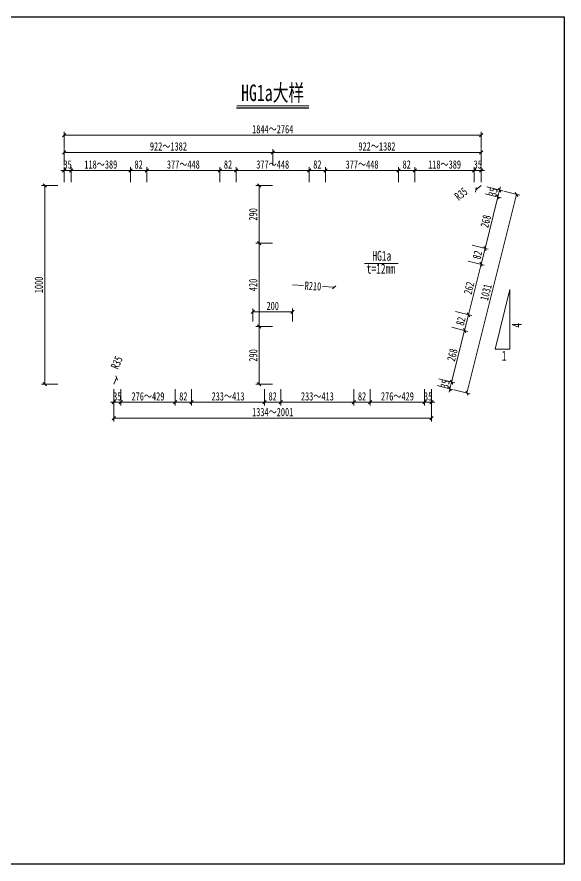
# Model space of a CAD drawing. Header units: millimetres. Extents: x -60009 to 63758, y -2164 to 95433.
# Drawn here: x 16428 to 19183, y 85721 to 89984 of the extents above; entities that cross this region are included whole.
import ezdxf
from ezdxf.enums import TextEntityAlignment as Align

# ---------------------------------------------------------------- set-up
doc = ezdxf.new("R2010")
doc.units = ezdxf.units.MM
doc.layers.get('Defpoints').update_dxf_attribs({"color": 8})
for name, color, linetype, lineweight in [('文字', 7, 'Continuous', 15), ('标注线及字体', 2, 'Continuous', 15), ('细实线', 4, 'Continuous', 15)]:
    doc.layers.add(name, color=color, linetype=linetype, lineweight=lineweight)
doc.styles.add('111', font='仿宋_GB2312.TTF', dxfattribs={"width": 0.7})
doc.styles.add('BM_Dim', font='仿宋_GB2312.TTF', dxfattribs={"width": 0.85})
doc.dimstyles.new('200', dxfattribs={"dimscale": 0, "dimtxt": 2.5, "dimasz": 1, "dimexe": 1, "dimexo": 1, "dimgap": 0.6, "dimtad": 1, "dimdec": 0, "dimdsep": 46, "dimtxsty": '111', "dimblk": 'OBLIQUE', "dimcen": 0, "dimclrd": 4, "dimclre": 4, "dimclrt": 4, "dimadec": 1, "dimazin": 2, "dimtfac": 1, "dimtdec": 0, "dimtix": 1, "dimtmove": 2, "dimatfit": 3, "dimfxl": 4, "dimfxlon": 1, "dimtolj": 1, "dimlwd": -1, "dimlwe": -1, "dimarcsym": 0})

# ---------------------------------------------------------------- blocks, each defined once
blk = doc.blocks.new('_Oblique')
at = {"color": 0, "linetype": 'ByBlock', "lineweight": -2}
blk.add_line((-0.5, -0.5), (0.5, 0.5), dxfattribs=at)
blk = doc.blocks.new('*D586')
at = {"layer": 'Defpoints', "color": 0}
for p in [(18766, 89389.1), (16666, 89135.5), (18766, 89135.5)]:
    blk.add_point(p, dxfattribs=at)
at = {"layer": '细实线', "color": 4}
for p, q in [((16666, 89322.4), (16666, 89405.8)), ((18766, 89322.4), (18766, 89405.8)), ((16666, 89389.1), (18766, 89389.1))]:
    blk.add_line(p, q, dxfattribs=at)
at = {"layer": '细实线', "color": 4, "xscale": 16.66666666666666, "yscale": 16.66666666666666, "zscale": 16.66666666666666, "rotation": 180}
blk.add_blockref('_Oblique', (16666, 89389.1), dxfattribs=at)
at = {"layer": '细实线', "color": 4, "xscale": 16.66666666666666, "yscale": 16.66666666666666, "zscale": 16.66666666666666}
blk.add_blockref('_Oblique', (18766, 89389.1), dxfattribs=at)
at = {"layer": '细实线', "color": 4, "insert": (17716, 89418.9), "char_height": 41.667, "attachment_point": 5, "style": '111'}
blk.add_mtext('\\A1;1844～2764', dxfattribs=at)
blk = doc.blocks.new('*D587')
at = {"layer": 'Defpoints', "color": 0}
for p in [(18766, 89135.5), (18516, 88135.5), (18693.8, 88091.1)]:
    blk.add_point(p, dxfattribs=at)
at = {"layer": '细实线', "color": 4}
for p, q in [((18879.1, 89107.3), (18959.9, 89087)), ((18943.8, 89091.1), (18693.8, 88091.1)), ((18629.1, 88107.3), (18709.9, 88087))]:
    blk.add_line(p, q, dxfattribs=at)
at = {"layer": '细实线', "color": 4, "xscale": 16.66666666666666, "yscale": 16.66666666666666, "zscale": 16.66666666666666}
for p, rotation in [((18943.8, 89091.1), 75.96375653208607), ((18693.8, 88091.1), 255.9637565320861)]:
    blk.add_blockref('_Oblique', p, dxfattribs=dict(at, rotation=rotation))
at = {"layer": '细实线', "color": 4, "insert": (18789.8, 88598.3), "char_height": 41.67, "attachment_point": 5, "rotation": 75.9638, "style": '111'}
blk.add_mtext('\\A1;1031', dxfattribs=at)
blk = doc.blocks.new('*D588')
at = {"layer": 'Defpoints', "color": 0}
for p in [(16666, 89135.5), (16568.3, 88135.5), (16916, 88135.5)]:
    blk.add_point(p, dxfattribs=at)
at = {"layer": '细实线', "color": 4}
for p, q in [((16634.9, 89135.5), (16551.6, 89135.5)), ((16568.3, 89135.5), (16568.3, 88135.5)), ((16634.9, 88135.5), (16551.6, 88135.5))]:
    blk.add_line(p, q, dxfattribs=at)
at = {"layer": '细实线', "color": 4, "xscale": 16.66666666666666, "yscale": 16.66666666666666, "zscale": 16.66666666666666}
for p, rotation in [((16568.3, 89135.5), 90), ((16568.3, 88135.5), 270)]:
    blk.add_blockref('_Oblique', p, dxfattribs=dict(at, rotation=rotation))
at = {"layer": '细实线', "color": 4, "insert": (16538.5, 88635.5), "char_height": 41.67, "attachment_point": 5, "rotation": 90, "style": '111'}
blk.add_mtext('\\A1;1000', dxfattribs=at)
blk = doc.blocks.new('*D589')
at = {"layer": 'Defpoints', "color": 0}
for p in [(17742.9, 89135.5), (17647.8, 88845.5), (17742.9, 88845.5)]:
    blk.add_point(p, dxfattribs=at)
at = {"layer": '细实线', "color": 4}
for p, q in [((17714.4, 89135.5), (17631.1, 89135.5)), ((17647.8, 89135.5), (17647.8, 88845.5)), ((17714.4, 88845.5), (17631.1, 88845.5))]:
    blk.add_line(p, q, dxfattribs=at)
at = {"layer": '细实线', "color": 4, "xscale": 16.66666666666666, "yscale": 16.66666666666666, "zscale": 16.66666666666666}
for p, rotation in [((17647.8, 89135.5), 90), ((17647.8, 88845.5), 270)]:
    blk.add_blockref('_Oblique', p, dxfattribs=dict(at, rotation=rotation))
at = {"layer": '细实线', "color": 4, "insert": (17617.9, 88990.5), "char_height": 41.67, "attachment_point": 5, "rotation": 90, "style": '111'}
blk.add_mtext('\\A1;290', dxfattribs=at)
blk = doc.blocks.new('*D590')
at = {"layer": 'Defpoints', "color": 0}
for p in [(17742.9, 88845.5), (17647.8, 88425.5), (17742.9, 88425.5)]:
    blk.add_point(p, dxfattribs=at)
at = {"layer": '细实线', "color": 4}
for p, q in [((17714.4, 88845.5), (17631.1, 88845.5)), ((17647.8, 88845.5), (17647.8, 88425.5)), ((17714.4, 88425.5), (17631.1, 88425.5))]:
    blk.add_line(p, q, dxfattribs=at)
at = {"layer": '细实线', "color": 4, "xscale": 16.66666666666666, "yscale": 16.66666666666666, "zscale": 16.66666666666666}
for p, rotation in [((17647.8, 88845.5), 90), ((17647.8, 88425.5), 270)]:
    blk.add_blockref('_Oblique', p, dxfattribs=dict(at, rotation=rotation))
at = {"layer": '细实线', "color": 4, "insert": (17617.9, 88635.5), "char_height": 41.67, "attachment_point": 5, "rotation": 90, "style": '111'}
blk.add_mtext('\\A1;420', dxfattribs=at)
blk = doc.blocks.new('*D591')
at = {"layer": 'Defpoints', "color": 0}
for p in [(17742.9, 88425.5), (17647.8, 88135.5), (17749.8, 88135.5)]:
    blk.add_point(p, dxfattribs=at)
at = {"layer": '细实线', "color": 4}
for p, q in [((17714.4, 88425.5), (17631.1, 88425.5)), ((17647.8, 88425.5), (17647.8, 88135.5)), ((17714.4, 88135.5), (17631.1, 88135.5))]:
    blk.add_line(p, q, dxfattribs=at)
at = {"layer": '细实线', "color": 4, "xscale": 16.66666666666666, "yscale": 16.66666666666666, "zscale": 16.66666666666666}
for p, rotation in [((17647.8, 88425.5), 90), ((17647.8, 88135.5), 270)]:
    blk.add_blockref('_Oblique', p, dxfattribs=dict(at, rotation=rotation))
at = {"layer": '细实线', "color": 4, "insert": (17617.9, 88280.5), "char_height": 41.67, "attachment_point": 5, "rotation": 90, "style": '111'}
blk.add_mtext('\\A1;290', dxfattribs=at)
blk = doc.blocks.new('*D592')
at = {"layer": 'Defpoints', "color": 0}
for p in [(17716, 89302.5), (16666, 89135.5), (17716, 88835.5)]:
    blk.add_point(p, dxfattribs=at)
at = {"layer": '细实线', "color": 4}
for p, q in [((16666, 89235.9), (16666, 89319.2)), ((17716, 89235.9), (17716, 89319.2)), ((16666, 89302.5), (17716, 89302.5))]:
    blk.add_line(p, q, dxfattribs=at)
at = {"layer": '细实线', "color": 4, "xscale": 16.66666666666666, "yscale": 16.66666666666666, "zscale": 16.66666666666666, "rotation": 180}
blk.add_blockref('_Oblique', (16666, 89302.5), dxfattribs=at)
at = {"layer": '细实线', "color": 4, "xscale": 16.66666666666666, "yscale": 16.66666666666666, "zscale": 16.66666666666666}
blk.add_blockref('_Oblique', (17716, 89302.5), dxfattribs=at)
at = {"layer": '细实线', "color": 4, "insert": (17191, 89332.4), "char_height": 41.667, "attachment_point": 5, "style": '111'}
blk.add_mtext('\\A1;922～1382', dxfattribs=at)
blk = doc.blocks.new('*D593')
at = {"layer": 'Defpoints', "color": 0}
for p in [(18766, 89302.5), (18766, 89135.5), (17716, 88835.5)]:
    blk.add_point(p, dxfattribs=at)
at = {"layer": '细实线', "color": 4}
for p, q in [((17716, 89235.9), (17716, 89319.2)), ((18766, 89235.9), (18766, 89319.2)), ((17716, 89302.5), (18766, 89302.5))]:
    blk.add_line(p, q, dxfattribs=at)
at = {"layer": '细实线', "color": 4, "xscale": 16.66666666666666, "yscale": 16.66666666666666, "zscale": 16.66666666666666, "rotation": 180}
blk.add_blockref('_Oblique', (17716, 89302.5), dxfattribs=at)
at = {"layer": '细实线', "color": 4, "xscale": 16.66666666666666, "yscale": 16.66666666666666, "zscale": 16.66666666666666}
blk.add_blockref('_Oblique', (18766, 89302.5), dxfattribs=at)
at = {"layer": '细实线', "color": 4, "insert": (18241, 89332.4), "char_height": 41.667, "attachment_point": 5, "style": '111'}
blk.add_mtext('\\A1;922～1382', dxfattribs=at)
blk = doc.blocks.new('*D594')
at = {"layer": 'Defpoints', "color": 0}
for p in [(16916, 88135.5), (18516, 88135.5), (18516, 87965.6)]:
    blk.add_point(p, dxfattribs=at)
at = {"layer": '细实线', "color": 4}
for p, q in [((16916, 88032.2), (16916, 87948.9)), ((18516, 88032.2), (18516, 87948.9)), ((16916, 87965.6), (18516, 87965.6))]:
    blk.add_line(p, q, dxfattribs=at)
at = {"layer": '细实线', "color": 4, "xscale": 16.66666666666666, "yscale": 16.66666666666666, "zscale": 16.66666666666666, "rotation": 180}
blk.add_blockref('_Oblique', (16916, 87965.6), dxfattribs=at)
at = {"layer": '细实线', "color": 4, "xscale": 16.66666666666666, "yscale": 16.66666666666666, "zscale": 16.66666666666666}
blk.add_blockref('_Oblique', (18516, 87965.6), dxfattribs=at)
at = {"layer": '细实线', "color": 4, "insert": (17716, 87995.4), "char_height": 41.667, "attachment_point": 5, "style": '111'}
blk.add_mtext('\\A1;\\f仿宋_GB2312|b0|i0|c134|p49;1334～2001', dxfattribs=at)
blk = doc.blocks.new('*D595')
at = {"layer": 'Defpoints', "color": 0}
for p in [(17816, 88499.8), (17616, 88435.5), (17816, 88435.5)]:
    blk.add_point(p, dxfattribs=at)
at = {"layer": '细实线', "color": 4}
for p, q in [((17616, 88452.2), (17616, 88516.5)), ((17816, 88452.2), (17816, 88516.5)), ((17616, 88499.8), (17816, 88499.8))]:
    blk.add_line(p, q, dxfattribs=at)
at = {"layer": '细实线', "color": 4, "xscale": 16.66666666666666, "yscale": 16.66666666666666, "zscale": 16.66666666666666, "rotation": 180}
blk.add_blockref('_Oblique', (17616, 88499.8), dxfattribs=at)
at = {"layer": '细实线', "color": 4, "xscale": 16.66666666666666, "yscale": 16.66666666666666, "zscale": 16.66666666666666}
blk.add_blockref('_Oblique', (17816, 88499.8), dxfattribs=at)
at = {"layer": '细实线', "color": 4, "insert": (17716, 88529.7), "char_height": 41.67, "attachment_point": 5, "style": '111'}
blk.add_mtext('\\A1;200', dxfattribs=at)
blk = doc.blocks.new('*D596')
at = {"layer": 'Defpoints', "color": 0}
for p in [(16929.9, 88167.6), (16916, 88135.5)]:
    blk.add_point(p, dxfattribs=at)
at = {"layer": '细实线', "color": 4}
for p, q in [((16929.9, 88167.6), (16916, 88135.5)), ((16916, 88135.5), (16929.9, 88167.6))]:
    blk.add_line(p, q, dxfattribs=at)
at = {"layer": '细实线', "color": 4, "xscale": 16.66666666666666, "yscale": 16.66666666666666, "zscale": 16.66666666666666, "rotation": 66.52523050006246}
blk.add_blockref('_Oblique', (16929.9, 88167.6), dxfattribs=at)
at = {"layer": '细实线', "color": 4, "insert": (16930.8, 88244.5), "char_height": 41.67, "attachment_point": 5, "rotation": 66.5252, "style": '111'}
blk.add_mtext('\\A1;R35', dxfattribs=at)
blk = doc.blocks.new('*D597')
at = {"layer": 'Defpoints', "color": 0}
for p in [(18738.4, 89113.9), (18766, 89135.5)]:
    blk.add_point(p, dxfattribs=at)
at = {"layer": '细实线', "color": 4}
for p, q in [((18738.4, 89113.9), (18766, 89135.5)), ((18766, 89135.5), (18738.4, 89113.9))]:
    blk.add_line(p, q, dxfattribs=at)
at = {"layer": '细实线', "color": 4, "xscale": 16.66666666666666, "yscale": 16.66666666666666, "zscale": 16.66666666666666, "rotation": 218.1573476169435}
blk.add_blockref('_Oblique', (18738.4, 89113.9), dxfattribs=at)
at = {"layer": '细实线', "color": 4, "insert": (18664.3, 89093.6), "char_height": 41.67, "attachment_point": 5, "rotation": 38.1573, "style": '111'}
blk.add_mtext('\\A1;R35', dxfattribs=at)
blk = doc.blocks.new('*D598')
at = {"layer": 'Defpoints', "color": 0}
for p in [(17816, 88635.5), (18025.6, 88623.4)]:
    blk.add_point(p, dxfattribs=at)
at = {"layer": '细实线', "color": 4}
for p, q in [((17870.6, 88632.4), (17816, 88635.5)), ((17967, 88626.8), (18025.6, 88623.4))]:
    blk.add_line(p, q, dxfattribs=at)
at = {"layer": '细实线', "color": 4, "xscale": 16.66666666666666, "yscale": 16.66666666666666, "zscale": 16.66666666666666, "rotation": 356.6857888602993}
blk.add_blockref('_Oblique', (18025.6, 88623.4), dxfattribs=at)
at = {"layer": '细实线', "color": 4, "insert": (17918.8, 88629.6), "char_height": 41.67, "attachment_point": 5, "rotation": 356.6858, "style": '111'}
blk.add_mtext('\\A1;R210', dxfattribs=at)
blk = doc.blocks.new('*D599')
at = {"layer": 'Defpoints', "color": 0}
for p in [(16701, 89211.6), (16666, 89135.5), (16701, 89135.5)]:
    blk.add_point(p, dxfattribs=at)
at = {"layer": '细实线', "color": 4}
for p, q in [((16666, 89211.6), (16649.3, 89211.6)), ((16666, 89152.2), (16666, 89228.3)), ((16666, 89211.6), (16701, 89211.6)), ((16701, 89152.2), (16701, 89228.3)), ((16701, 89211.6), (16717.6, 89211.6))]:
    blk.add_line(p, q, dxfattribs=at)
at = {"layer": '细实线', "color": 4, "xscale": 16.66666666666666, "yscale": 16.66666666666666, "zscale": 16.66666666666666}
blk.add_blockref('_Oblique', (16666, 89211.6), dxfattribs=at)
at = {"layer": '细实线', "color": 4, "xscale": 16.66666666666666, "yscale": 16.66666666666666, "zscale": 16.66666666666666, "rotation": 180}
blk.add_blockref('_Oblique', (16701, 89211.6), dxfattribs=at)
at = {"layer": '细实线', "color": 4, "insert": (16683.5, 89241.5), "char_height": 41.67, "attachment_point": 5, "style": '111'}
blk.add_mtext('\\A1;35', dxfattribs=at)
blk = doc.blocks.new('*D600')
at = {"layer": 'Defpoints', "color": 0}
for p in [(17000, 89211.6), (16701, 89135.5), (17000, 89135.5)]:
    blk.add_point(p, dxfattribs=at)
at = {"layer": '细实线', "color": 4}
for p, q in [((16701, 89152.2), (16701, 89228.3)), ((16701, 89211.6), (17000, 89211.6)), ((17000, 89152.2), (17000, 89228.3))]:
    blk.add_line(p, q, dxfattribs=at)
at = {"layer": '细实线', "color": 4, "xscale": 16.66666666666666, "yscale": 16.66666666666666, "zscale": 16.66666666666666, "rotation": 180}
blk.add_blockref('_Oblique', (16701, 89211.6), dxfattribs=at)
at = {"layer": '细实线', "color": 4, "xscale": 16.66666666666666, "yscale": 16.66666666666666, "zscale": 16.66666666666666}
blk.add_blockref('_Oblique', (17000, 89211.6), dxfattribs=at)
at = {"layer": '细实线', "color": 4, "insert": (16850.5, 89241.5), "char_height": 41.667, "attachment_point": 5, "style": '111'}
blk.add_mtext('\\A1;118～389', dxfattribs=at)
blk = doc.blocks.new('*D601')
at = {"layer": 'Defpoints', "color": 0}
for p in [(18766, 89211.6), (18731, 89135.5), (18766, 89135.5)]:
    blk.add_point(p, dxfattribs=at)
at = {"layer": '细实线', "color": 4}
for p, q in [((18731, 89211.6), (18714.3, 89211.6)), ((18731, 89152.2), (18731, 89228.3)), ((18731, 89211.6), (18766, 89211.6)), ((18766, 89152.2), (18766, 89228.3)), ((18766, 89211.6), (18782.6, 89211.6))]:
    blk.add_line(p, q, dxfattribs=at)
at = {"layer": '细实线', "color": 4, "xscale": 16.66666666666666, "yscale": 16.66666666666666, "zscale": 16.66666666666666}
blk.add_blockref('_Oblique', (18731, 89211.6), dxfattribs=at)
at = {"layer": '细实线', "color": 4, "xscale": 16.66666666666666, "yscale": 16.66666666666666, "zscale": 16.66666666666666, "rotation": 180}
blk.add_blockref('_Oblique', (18766, 89211.6), dxfattribs=at)
at = {"layer": '细实线', "color": 4, "insert": (18748.5, 89241.5), "char_height": 41.67, "attachment_point": 5, "style": '111'}
blk.add_mtext('\\A1;35', dxfattribs=at)
blk = doc.blocks.new('*D602')
at = {"layer": 'Defpoints', "color": 0}
for p in [(18766, 89135.5), (18757.5, 89101.6), (18850.2, 89078.4)]:
    blk.add_point(p, dxfattribs=at)
at = {"layer": '细实线', "color": 4}
for p, q in [((18794, 89128.5), (18874.8, 89108.3)), ((18858.7, 89112.4), (18850.2, 89078.4)), ((18858.7, 89112.4), (18862.7, 89128.5)), ((18785.5, 89094.6), (18866.4, 89074.4)), ((18850.2, 89078.4), (18846.1, 89062.2))]:
    blk.add_line(p, q, dxfattribs=at)
at = {"layer": '细实线', "color": 4, "xscale": 16.66666666666666, "yscale": 16.66666666666666, "zscale": 16.66666666666666}
for p, rotation in [((18858.7, 89112.4), 255.9637565320504), ((18850.2, 89078.4), 75.96375653205041)]:
    blk.add_blockref('_Oblique', p, dxfattribs=dict(at, rotation=rotation))
at = {"layer": '细实线', "color": 4, "insert": (18825.5, 89102.6), "char_height": 41.67, "attachment_point": 5, "rotation": 75.9638, "style": '111'}
blk.add_mtext('\\A1;35', dxfattribs=at)
blk = doc.blocks.new('*D603')
at = {"layer": 'Defpoints', "color": 0}
for p in [(18757.5, 89101.6), (18692.6, 88842), (18785.3, 88818.8)]:
    blk.add_point(p, dxfattribs=at)
at = {"layer": '细实线', "color": 4}
for p, q in [((18850.2, 89078.4), (18785.3, 88818.8)), ((18785.5, 89094.6), (18866.4, 89074.4)), ((18720.6, 88835), (18801.5, 88814.8))]:
    blk.add_line(p, q, dxfattribs=at)
at = {"layer": '细实线', "color": 4, "xscale": 16.66666666666666, "yscale": 16.66666666666666, "zscale": 16.66666666666666}
for p, rotation in [((18850.2, 89078.4), 75.96375653213096), ((18785.3, 88818.8), 255.963756532131)]:
    blk.add_blockref('_Oblique', p, dxfattribs=dict(at, rotation=rotation))
at = {"layer": '细实线', "color": 4, "insert": (18788.8, 88955.8), "char_height": 41.67, "attachment_point": 5, "rotation": 75.9638, "style": '111'}
blk.add_mtext('\\A1;268', dxfattribs=at)
blk = doc.blocks.new('*D604')
at = {"layer": 'Defpoints', "color": 0}
for p in [(18692.6, 88842), (18672.7, 88762.4), (18765.4, 88739.3)]:
    blk.add_point(p, dxfattribs=at)
at = {"layer": '细实线', "color": 4}
for p, q in [((18720.6, 88835), (18801.5, 88814.8)), ((18785.3, 88818.8), (18765.4, 88739.3)), ((18700.7, 88755.4), (18781.6, 88735.2))]:
    blk.add_line(p, q, dxfattribs=at)
at = {"layer": '细实线', "color": 4, "xscale": 16.66666666666666, "yscale": 16.66666666666666, "zscale": 16.66666666666666}
for p, rotation in [((18785.3, 88818.8), 75.96375653198228), ((18765.4, 88739.3), 255.9637565319823)]:
    blk.add_blockref('_Oblique', p, dxfattribs=dict(at, rotation=rotation))
at = {"layer": '细实线', "color": 4, "insert": (18746.4, 88786.3), "char_height": 41.67, "attachment_point": 5, "rotation": 75.9638, "style": '111'}
blk.add_mtext('\\A1;82', dxfattribs=at)
blk = doc.blocks.new('*D605')
at = {"layer": 'Defpoints', "color": 0}
for p in [(18672.7, 88762.4), (18609.2, 88508.6), (18701.9, 88485.5)]:
    blk.add_point(p, dxfattribs=at)
at = {"layer": '细实线', "color": 4}
for p, q in [((18700.7, 88755.4), (18781.6, 88735.2)), ((18765.4, 88739.3), (18701.9, 88485.5)), ((18637.3, 88501.6), (18718.1, 88481.4))]:
    blk.add_line(p, q, dxfattribs=at)
at = {"layer": '细实线', "color": 4, "xscale": 16.66666666666666, "yscale": 16.66666666666666, "zscale": 16.66666666666666}
for p, rotation in [((18765.4, 88739.3), 75.96375653211372), ((18701.9, 88485.5), 255.9637565321137)]:
    blk.add_blockref('_Oblique', p, dxfattribs=dict(at, rotation=rotation))
at = {"layer": '细实线', "color": 4, "insert": (18704.7, 88619.6), "char_height": 41.67, "attachment_point": 5, "rotation": 75.9638, "style": '111'}
blk.add_mtext('\\A1;262', dxfattribs=at)
blk = doc.blocks.new('*D606')
at = {"layer": 'Defpoints', "color": 0}
for p in [(18609.2, 88508.6), (18589.4, 88429.1), (18682.1, 88405.9)]:
    blk.add_point(p, dxfattribs=at)
at = {"layer": '细实线', "color": 4}
for p, q in [((18637.3, 88501.6), (18718.1, 88481.4)), ((18701.9, 88485.5), (18682.1, 88405.9)), ((18617.4, 88422.1), (18698.2, 88401.9))]:
    blk.add_line(p, q, dxfattribs=at)
at = {"layer": '细实线', "color": 4, "xscale": 16.66666666666666, "yscale": 16.66666666666666, "zscale": 16.66666666666666}
for p, rotation in [((18701.9, 88485.5), 75.96375653195022), ((18682.1, 88405.9), 255.9637565319502)]:
    blk.add_blockref('_Oblique', p, dxfattribs=dict(at, rotation=rotation))
at = {"layer": '细实线', "color": 4, "insert": (18663.1, 88452.9), "char_height": 41.67, "attachment_point": 5, "rotation": 75.9638, "style": '111'}
blk.add_mtext('\\A1;82', dxfattribs=at)
blk = doc.blocks.new('*D607')
at = {"layer": 'Defpoints', "color": 0}
for p in [(18589.4, 88429.1), (18524.5, 88169.5), (18617.2, 88146.3)]:
    blk.add_point(p, dxfattribs=at)
at = {"layer": '细实线', "color": 4}
for p, q in [((18617.4, 88422.1), (18698.2, 88401.9)), ((18682.1, 88405.9), (18617.2, 88146.3)), ((18552.5, 88162.5), (18633.3, 88142.3))]:
    blk.add_line(p, q, dxfattribs=at)
at = {"layer": '细实线', "color": 4, "xscale": 16.66666666666666, "yscale": 16.66666666666666, "zscale": 16.66666666666666}
for p, rotation in [((18682.1, 88405.9), 75.96375653211659), ((18617.2, 88146.3), 255.9637565321166)]:
    blk.add_blockref('_Oblique', p, dxfattribs=dict(at, rotation=rotation))
at = {"layer": '细实线', "color": 4, "insert": (18620.7, 88283.3), "char_height": 41.67, "attachment_point": 5, "rotation": 75.9638, "style": '111'}
blk.add_mtext('\\A1;268', dxfattribs=at)
blk = doc.blocks.new('*D608')
at = {"layer": 'Defpoints', "color": 0}
for p in [(18524.5, 88169.5), (18516, 88135.5), (18608.7, 88112.4)]:
    blk.add_point(p, dxfattribs=at)
at = {"layer": '细实线', "color": 4}
for p, q in [((18544, 88128.5), (18624.8, 88108.3)), ((18552.5, 88162.5), (18633.3, 88142.3)), ((18617.2, 88146.3), (18608.7, 88112.4)), ((18617.2, 88146.3), (18621.2, 88162.5)), ((18608.7, 88112.4), (18604.6, 88096.2))]:
    blk.add_line(p, q, dxfattribs=at)
at = {"layer": '细实线', "color": 4, "xscale": 16.66666666666666, "yscale": 16.66666666666666, "zscale": 16.66666666666666}
for p, rotation in [((18617.2, 88146.3), 255.9637565321197), ((18608.7, 88112.4), 75.96375653211975)]:
    blk.add_blockref('_Oblique', p, dxfattribs=dict(at, rotation=rotation))
at = {"layer": '细实线', "color": 4, "insert": (18584, 88136.6), "char_height": 41.67, "attachment_point": 5, "rotation": 75.9638, "style": '111'}
blk.add_mtext('\\A1;35', dxfattribs=at)
blk = doc.blocks.new('*D609')
at = {"layer": 'Defpoints', "color": 0}
for p in [(16916, 88135.5), (16951, 88135.5), (16951, 88044.7)]:
    blk.add_point(p, dxfattribs=at)
at = {"layer": '细实线', "color": 4}
for p, q in [((16916, 88111.3), (16916, 88028)), ((16951, 88111.3), (16951, 88028)), ((16916, 88044.7), (16899.3, 88044.7)), ((16916, 88044.7), (16951, 88044.7)), ((16951, 88044.7), (16967.6, 88044.7))]:
    blk.add_line(p, q, dxfattribs=at)
at = {"layer": '细实线', "color": 4, "xscale": 16.66666666666666, "yscale": 16.66666666666666, "zscale": 16.66666666666666}
blk.add_blockref('_Oblique', (16916, 88044.7), dxfattribs=at)
at = {"layer": '细实线', "color": 4, "xscale": 16.66666666666666, "yscale": 16.66666666666666, "zscale": 16.66666666666666, "rotation": 180}
blk.add_blockref('_Oblique', (16951, 88044.7), dxfattribs=at)
at = {"layer": '细实线', "color": 4, "insert": (16933.5, 88074.5), "char_height": 41.67, "attachment_point": 5, "style": '111'}
blk.add_mtext('\\A1;35', dxfattribs=at)
blk = doc.blocks.new('*D610')
at = {"layer": 'Defpoints', "color": 0}
for p in [(18481, 88135.5), (18516, 88135.5), (18481, 88044.7)]:
    blk.add_point(p, dxfattribs=at)
at = {"layer": '细实线', "color": 4}
for p, q in [((18481, 88111.3), (18481, 88028)), ((18516, 88111.3), (18516, 88028)), ((18481, 88044.7), (18464.3, 88044.7)), ((18516, 88044.7), (18481, 88044.7)), ((18516, 88044.7), (18532.6, 88044.7))]:
    blk.add_line(p, q, dxfattribs=at)
at = {"layer": '细实线', "color": 4, "xscale": 16.66666666666666, "yscale": 16.66666666666666, "zscale": 16.66666666666666}
blk.add_blockref('_Oblique', (18481, 88044.7), dxfattribs=at)
at = {"layer": '细实线', "color": 4, "xscale": 16.66666666666666, "yscale": 16.66666666666666, "zscale": 16.66666666666666, "rotation": 180}
blk.add_blockref('_Oblique', (18516, 88044.7), dxfattribs=at)
at = {"layer": '细实线', "color": 4, "insert": (18498.5, 88074.5), "char_height": 41.67, "attachment_point": 5, "style": '111'}
blk.add_mtext('\\A1;35', dxfattribs=at)
blk = doc.blocks.new('*D611')
at = {"layer": 'Defpoints', "color": 0}
for p in [(17082, 89211.6), (17000, 89135.5), (17082, 89135.5)]:
    blk.add_point(p, dxfattribs=at)
at = {"layer": '细实线', "color": 4}
for p, q in [((17000, 89152.2), (17000, 89228.3)), ((17000, 89211.6), (17082, 89211.6)), ((17082, 89152.2), (17082, 89228.3))]:
    blk.add_line(p, q, dxfattribs=at)
at = {"layer": '细实线', "color": 4, "xscale": 16.66666666666666, "yscale": 16.66666666666666, "zscale": 16.66666666666666, "rotation": 180}
blk.add_blockref('_Oblique', (17000, 89211.6), dxfattribs=at)
at = {"layer": '细实线', "color": 4, "xscale": 16.66666666666666, "yscale": 16.66666666666666, "zscale": 16.66666666666666}
blk.add_blockref('_Oblique', (17082, 89211.6), dxfattribs=at)
at = {"layer": '细实线', "color": 4, "insert": (17041, 89241.5), "char_height": 41.67, "attachment_point": 5, "style": '111'}
blk.add_mtext('\\A1;82', dxfattribs=at)
blk = doc.blocks.new('*D612')
at = {"layer": 'Defpoints', "color": 0}
for p in [(17532, 89211.6), (17450, 89135.5), (17532, 89135.5)]:
    blk.add_point(p, dxfattribs=at)
at = {"layer": '细实线', "color": 4}
for p, q in [((17450, 89152.2), (17450, 89228.3)), ((17450, 89211.6), (17532, 89211.6)), ((17532, 89152.2), (17532, 89228.3))]:
    blk.add_line(p, q, dxfattribs=at)
at = {"layer": '细实线', "color": 4, "xscale": 16.66666666666666, "yscale": 16.66666666666666, "zscale": 16.66666666666666, "rotation": 180}
blk.add_blockref('_Oblique', (17450, 89211.6), dxfattribs=at)
at = {"layer": '细实线', "color": 4, "xscale": 16.66666666666666, "yscale": 16.66666666666666, "zscale": 16.66666666666666}
blk.add_blockref('_Oblique', (17532, 89211.6), dxfattribs=at)
at = {"layer": '细实线', "color": 4, "insert": (17491, 89241.5), "char_height": 41.67, "attachment_point": 5, "style": '111'}
blk.add_mtext('\\A1;82', dxfattribs=at)
blk = doc.blocks.new('*D613')
at = {"layer": 'Defpoints', "color": 0}
for p in [(17982, 89211.6), (17900, 89135.5), (17982, 89135.5)]:
    blk.add_point(p, dxfattribs=at)
at = {"layer": '细实线', "color": 4}
for p, q in [((17900, 89152.2), (17900, 89228.3)), ((17900, 89211.6), (17982, 89211.6)), ((17982, 89152.2), (17982, 89228.3))]:
    blk.add_line(p, q, dxfattribs=at)
at = {"layer": '细实线', "color": 4, "xscale": 16.66666666666666, "yscale": 16.66666666666666, "zscale": 16.66666666666666, "rotation": 180}
blk.add_blockref('_Oblique', (17900, 89211.6), dxfattribs=at)
at = {"layer": '细实线', "color": 4, "xscale": 16.66666666666666, "yscale": 16.66666666666666, "zscale": 16.66666666666666}
blk.add_blockref('_Oblique', (17982, 89211.6), dxfattribs=at)
at = {"layer": '细实线', "color": 4, "insert": (17941, 89241.5), "char_height": 41.67, "attachment_point": 5, "style": '111'}
blk.add_mtext('\\A1;82', dxfattribs=at)
blk = doc.blocks.new('*D614')
at = {"layer": 'Defpoints', "color": 0}
for p in [(18432, 89211.6), (18350, 89135.5), (18432, 89135.5)]:
    blk.add_point(p, dxfattribs=at)
at = {"layer": '细实线', "color": 4}
for p, q in [((18350, 89152.2), (18350, 89228.3)), ((18350, 89211.6), (18432, 89211.6)), ((18432, 89152.2), (18432, 89228.3))]:
    blk.add_line(p, q, dxfattribs=at)
at = {"layer": '细实线', "color": 4, "xscale": 16.66666666666666, "yscale": 16.66666666666666, "zscale": 16.66666666666666, "rotation": 180}
blk.add_blockref('_Oblique', (18350, 89211.6), dxfattribs=at)
at = {"layer": '细实线', "color": 4, "xscale": 16.66666666666666, "yscale": 16.66666666666666, "zscale": 16.66666666666666}
blk.add_blockref('_Oblique', (18432, 89211.6), dxfattribs=at)
at = {"layer": '细实线', "color": 4, "insert": (18391, 89241.5), "char_height": 41.67, "attachment_point": 5, "style": '111'}
blk.add_mtext('\\A1;82', dxfattribs=at)
blk = doc.blocks.new('*D615')
at = {"layer": 'Defpoints', "color": 0}
for p in [(17225, 88135.5), (17307, 88135.5), (17307, 88044.7)]:
    blk.add_point(p, dxfattribs=at)
at = {"layer": '细实线', "color": 4}
for p, q in [((17225, 88111.3), (17225, 88028)), ((17307, 88111.3), (17307, 88028)), ((17225, 88044.7), (17307, 88044.7))]:
    blk.add_line(p, q, dxfattribs=at)
at = {"layer": '细实线', "color": 4, "xscale": 16.66666666666666, "yscale": 16.66666666666666, "zscale": 16.66666666666666, "rotation": 180}
blk.add_blockref('_Oblique', (17225, 88044.7), dxfattribs=at)
at = {"layer": '细实线', "color": 4, "xscale": 16.66666666666666, "yscale": 16.66666666666666, "zscale": 16.66666666666666}
blk.add_blockref('_Oblique', (17307, 88044.7), dxfattribs=at)
at = {"layer": '细实线', "color": 4, "insert": (17266, 88074.5), "char_height": 41.67, "attachment_point": 5, "style": '111'}
blk.add_mtext('\\A1;82', dxfattribs=at)
blk = doc.blocks.new('*D616')
at = {"layer": 'Defpoints', "color": 0}
for p in [(17675, 88135.5), (17757, 88135.5), (17757, 88044.7)]:
    blk.add_point(p, dxfattribs=at)
at = {"layer": '细实线', "color": 4}
for p, q in [((17675, 88111.3), (17675, 88028)), ((17757, 88111.3), (17757, 88028)), ((17675, 88044.7), (17757, 88044.7))]:
    blk.add_line(p, q, dxfattribs=at)
at = {"layer": '细实线', "color": 4, "xscale": 16.66666666666666, "yscale": 16.66666666666666, "zscale": 16.66666666666666, "rotation": 180}
blk.add_blockref('_Oblique', (17675, 88044.7), dxfattribs=at)
at = {"layer": '细实线', "color": 4, "xscale": 16.66666666666666, "yscale": 16.66666666666666, "zscale": 16.66666666666666}
blk.add_blockref('_Oblique', (17757, 88044.7), dxfattribs=at)
at = {"layer": '细实线', "color": 4, "insert": (17716, 88074.5), "char_height": 41.67, "attachment_point": 5, "style": '111'}
blk.add_mtext('\\A1;82', dxfattribs=at)
blk = doc.blocks.new('*D617')
at = {"layer": 'Defpoints', "color": 0}
for p in [(18125, 88135.5), (18207, 88135.5), (18207, 88044.7)]:
    blk.add_point(p, dxfattribs=at)
at = {"layer": '细实线', "color": 4}
for p, q in [((18125, 88111.3), (18125, 88028)), ((18207, 88111.3), (18207, 88028)), ((18125, 88044.7), (18207, 88044.7))]:
    blk.add_line(p, q, dxfattribs=at)
at = {"layer": '细实线', "color": 4, "xscale": 16.66666666666666, "yscale": 16.66666666666666, "zscale": 16.66666666666666, "rotation": 180}
blk.add_blockref('_Oblique', (18125, 88044.7), dxfattribs=at)
at = {"layer": '细实线', "color": 4, "xscale": 16.66666666666666, "yscale": 16.66666666666666, "zscale": 16.66666666666666}
blk.add_blockref('_Oblique', (18207, 88044.7), dxfattribs=at)
at = {"layer": '细实线', "color": 4, "insert": (18166, 88074.5), "char_height": 41.67, "attachment_point": 5, "style": '111'}
blk.add_mtext('\\A1;82', dxfattribs=at)
blk = doc.blocks.new('*D618')
at = {"layer": 'Defpoints', "color": 0}
for p in [(16951, 88135.5), (17225, 88135.5), (17225, 88044.7)]:
    blk.add_point(p, dxfattribs=at)
at = {"layer": '细实线', "color": 4}
for p, q in [((16951, 88111.3), (16951, 88028)), ((17225, 88111.3), (17225, 88028)), ((16951, 88044.7), (17225, 88044.7))]:
    blk.add_line(p, q, dxfattribs=at)
at = {"layer": '细实线', "color": 4, "xscale": 16.66666666666666, "yscale": 16.66666666666666, "zscale": 16.66666666666666, "rotation": 180}
blk.add_blockref('_Oblique', (16951, 88044.7), dxfattribs=at)
at = {"layer": '细实线', "color": 4, "xscale": 16.66666666666666, "yscale": 16.66666666666666, "zscale": 16.66666666666666}
blk.add_blockref('_Oblique', (17225, 88044.7), dxfattribs=at)
at = {"layer": '细实线', "color": 4, "insert": (17088, 88074.5), "char_height": 41.667, "attachment_point": 5, "style": '111'}
blk.add_mtext('\\A1;276～429', dxfattribs=at)
blk = doc.blocks.new('*D619')
at = {"layer": 'Defpoints', "color": 0}
for p in [(18207, 88135.5), (18481, 88135.5), (18481, 88044.7)]:
    blk.add_point(p, dxfattribs=at)
at = {"layer": '细实线', "color": 4}
for p, q in [((18207, 88111.3), (18207, 88028)), ((18481, 88111.3), (18481, 88028)), ((18207, 88044.7), (18481, 88044.7))]:
    blk.add_line(p, q, dxfattribs=at)
at = {"layer": '细实线', "color": 4, "xscale": 16.66666666666666, "yscale": 16.66666666666666, "zscale": 16.66666666666666, "rotation": 180}
blk.add_blockref('_Oblique', (18207, 88044.7), dxfattribs=at)
at = {"layer": '细实线', "color": 4, "xscale": 16.66666666666666, "yscale": 16.66666666666666, "zscale": 16.66666666666666}
blk.add_blockref('_Oblique', (18481, 88044.7), dxfattribs=at)
at = {"layer": '细实线', "color": 4, "insert": (18344, 88074.5), "char_height": 41.667, "attachment_point": 5, "style": '111'}
blk.add_mtext('\\A1;276～429', dxfattribs=at)
blk = doc.blocks.new('*D620')
at = {"layer": 'Defpoints', "color": 0}
for p in [(17307, 88135.5), (17675, 88135.5), (17675, 88044.7)]:
    blk.add_point(p, dxfattribs=at)
at = {"layer": '细实线', "color": 4}
for p, q in [((17307, 88111.3), (17307, 88028)), ((17675, 88111.3), (17675, 88028)), ((17307, 88044.7), (17675, 88044.7))]:
    blk.add_line(p, q, dxfattribs=at)
at = {"layer": '细实线', "color": 4, "xscale": 16.66666666666666, "yscale": 16.66666666666666, "zscale": 16.66666666666666, "rotation": 180}
blk.add_blockref('_Oblique', (17307, 88044.7), dxfattribs=at)
at = {"layer": '细实线', "color": 4, "xscale": 16.66666666666666, "yscale": 16.66666666666666, "zscale": 16.66666666666666}
blk.add_blockref('_Oblique', (17675, 88044.7), dxfattribs=at)
at = {"layer": '细实线', "color": 4, "insert": (17491, 88074.5), "char_height": 41.667, "attachment_point": 5, "style": '111'}
blk.add_mtext('\\A1;233～413', dxfattribs=at)
blk = doc.blocks.new('*D621')
at = {"layer": 'Defpoints', "color": 0}
for p in [(17757, 88135.5), (18125, 88135.5), (18125, 88044.7)]:
    blk.add_point(p, dxfattribs=at)
at = {"layer": '细实线', "color": 4}
for p, q in [((17757, 88111.3), (17757, 88028)), ((18125, 88111.3), (18125, 88028)), ((17757, 88044.7), (18125, 88044.7))]:
    blk.add_line(p, q, dxfattribs=at)
at = {"layer": '细实线', "color": 4, "xscale": 16.66666666666666, "yscale": 16.66666666666666, "zscale": 16.66666666666666, "rotation": 180}
blk.add_blockref('_Oblique', (17757, 88044.7), dxfattribs=at)
at = {"layer": '细实线', "color": 4, "xscale": 16.66666666666666, "yscale": 16.66666666666666, "zscale": 16.66666666666666}
blk.add_blockref('_Oblique', (18125, 88044.7), dxfattribs=at)
at = {"layer": '细实线', "color": 4, "insert": (17941, 88074.5), "char_height": 41.667, "attachment_point": 5, "style": '111'}
blk.add_mtext('\\A1;233～413', dxfattribs=at)
blk = doc.blocks.new('*D622')
at = {"layer": 'Defpoints', "color": 0}
for p in [(18731, 89211.6), (18432, 89135.5), (18731, 89135.5)]:
    blk.add_point(p, dxfattribs=at)
at = {"layer": '细实线', "color": 4}
for p, q in [((18432, 89152.2), (18432, 89228.3)), ((18432, 89211.6), (18731, 89211.6)), ((18731, 89152.2), (18731, 89228.3))]:
    blk.add_line(p, q, dxfattribs=at)
at = {"layer": '细实线', "color": 4, "xscale": 16.66666666666666, "yscale": 16.66666666666666, "zscale": 16.66666666666666, "rotation": 180}
blk.add_blockref('_Oblique', (18432, 89211.6), dxfattribs=at)
at = {"layer": '细实线', "color": 4, "xscale": 16.66666666666666, "yscale": 16.66666666666666, "zscale": 16.66666666666666}
blk.add_blockref('_Oblique', (18731, 89211.6), dxfattribs=at)
at = {"layer": '细实线', "color": 4, "insert": (18581.5, 89241.5), "char_height": 41.667, "attachment_point": 5, "style": '111'}
blk.add_mtext('\\A1;118～389', dxfattribs=at)
blk = doc.blocks.new('*D623')
at = {"layer": 'Defpoints', "color": 0}
for p in [(17450, 89211.6), (17082, 89135.5), (17450, 89135.5)]:
    blk.add_point(p, dxfattribs=at)
at = {"layer": '细实线', "color": 4}
for p, q in [((17082, 89152.2), (17082, 89228.3)), ((17082, 89211.6), (17450, 89211.6)), ((17450, 89152.2), (17450, 89228.3))]:
    blk.add_line(p, q, dxfattribs=at)
at = {"layer": '细实线', "color": 4, "xscale": 16.66666666666666, "yscale": 16.66666666666666, "zscale": 16.66666666666666, "rotation": 180}
blk.add_blockref('_Oblique', (17082, 89211.6), dxfattribs=at)
at = {"layer": '细实线', "color": 4, "xscale": 16.66666666666666, "yscale": 16.66666666666666, "zscale": 16.66666666666666}
blk.add_blockref('_Oblique', (17450, 89211.6), dxfattribs=at)
at = {"layer": '细实线', "color": 4, "insert": (17266, 89241.5), "char_height": 41.667, "attachment_point": 5, "style": '111'}
blk.add_mtext('\\A1;377～448', dxfattribs=at)
blk = doc.blocks.new('*D624')
at = {"layer": 'Defpoints', "color": 0}
for p in [(17900, 89211.6), (17532, 89135.5), (17900, 89135.5)]:
    blk.add_point(p, dxfattribs=at)
at = {"layer": '细实线', "color": 4}
for p, q in [((17532, 89152.2), (17532, 89228.3)), ((17532, 89211.6), (17900, 89211.6)), ((17900, 89152.2), (17900, 89228.3))]:
    blk.add_line(p, q, dxfattribs=at)
at = {"layer": '细实线', "color": 4, "xscale": 16.66666666666666, "yscale": 16.66666666666666, "zscale": 16.66666666666666, "rotation": 180}
blk.add_blockref('_Oblique', (17532, 89211.6), dxfattribs=at)
at = {"layer": '细实线', "color": 4, "xscale": 16.66666666666666, "yscale": 16.66666666666666, "zscale": 16.66666666666666}
blk.add_blockref('_Oblique', (17900, 89211.6), dxfattribs=at)
at = {"layer": '细实线', "color": 4, "insert": (17716, 89241.5), "char_height": 41.667, "attachment_point": 5, "style": '111'}
blk.add_mtext('\\A1;377～448', dxfattribs=at)
blk = doc.blocks.new('*D625')
at = {"layer": 'Defpoints', "color": 0}
for p in [(18350, 89211.6), (17982, 89135.5), (18350, 89135.5)]:
    blk.add_point(p, dxfattribs=at)
at = {"layer": '细实线', "color": 4}
for p, q in [((17982, 89152.2), (17982, 89228.3)), ((17982, 89211.6), (18350, 89211.6)), ((18350, 89152.2), (18350, 89228.3))]:
    blk.add_line(p, q, dxfattribs=at)
at = {"layer": '细实线', "color": 4, "xscale": 16.66666666666666, "yscale": 16.66666666666666, "zscale": 16.66666666666666, "rotation": 180}
blk.add_blockref('_Oblique', (17982, 89211.6), dxfattribs=at)
at = {"layer": '细实线', "color": 4, "xscale": 16.66666666666666, "yscale": 16.66666666666666, "zscale": 16.66666666666666}
blk.add_blockref('_Oblique', (18350, 89211.6), dxfattribs=at)
at = {"layer": '细实线', "color": 4, "insert": (18166, 89241.5), "char_height": 41.667, "attachment_point": 5, "style": '111'}
blk.add_mtext('\\A1;377～448', dxfattribs=at)

msp = doc.modelspace()

# ---------------------------------------------------------------- linework, layer by layer
msp.add_line((17534.3, 89526.7), (17898.2, 89526.7))
at = {"const_width": 6}
msp.add_lwpolyline([(17534.3, 89536.7), (17898.2, 89536.7)], dxfattribs=at)
at = {"layer": 'Defpoints'}
msp.add_lwpolyline([(12766.5, 89984.2), (19183.2, 89984.2), (19183.2, 85720.8), (12766.5, 85720.8)], close=True, dxfattribs=at)
at = {"layer": '细实线'}
for p, q in [((18179, 88743.9), (18347.2, 88743.9)), ((18835.7, 88311.7), (18910.7, 88611.7)), ((18910.7, 88311.7), (18910.7, 88611.7)), ((18835.7, 88311.7), (18910.7, 88311.7))]:
    msp.add_line(p, q, dxfattribs=at)

# ---------------------------------------------------------------- texts
at = {"layer": '文字', "style": 'BM_Dim', "width": 0.7}
for s, p in [('HG1a', (18265.6, 88742)), ('t=12mm', (18260.5, 88677.2)), ('1', (18881.5, 88239.2))]:
    msp.add_text(s, height=50, dxfattribs=at).set_placement(p, align=Align.BOTTOM_CENTER)
msp.add_text('4', height=50, rotation=90, dxfattribs=at).set_placement((18985.4, 88432.2), align=Align.BOTTOM_CENTER)
at = {"layer": '标注线及字体', "style": '111', "width": 0.7}
msp.add_text('HG1a大样', height=83.33, dxfattribs=at).set_placement((17716, 89604.2), align=Align.MIDDLE)

# ---------------------------------------------------------------- dimensions: what is measured, and where the dimension line sits
at = {"layer": '细实线'}
for base, p1, p2, text, picture, middle in [((18766, 89389.1), (16666, 89135.5), (18766, 89135.5), '1844～2764', '*D586', (17716, 89418.9)), ((17716, 89302.5), (16666, 89135.5), (17716, 88835.5), '922～1382', '*D592', (17191, 89332.4)), ((18766, 89302.5), (17716, 88835.5), (18766, 89135.5), '922～1382', '*D593', (18241, 89332.4)), ((17000, 89211.6), (16701, 89135.5), (17000, 89135.5), '118～389', '*D600', (16850.5, 89241.5)), ((17450, 89211.6), (17082, 89135.5), (17450, 89135.5), '377～448', '*D623', (17266, 89241.5)), ((17900, 89211.6), (17532, 89135.5), (17900, 89135.5), '377～448', '*D624', (17716, 89241.5)), ((18350, 89211.6), (17982, 89135.5), (18350, 89135.5), '377～448', '*D625', (18166, 89241.5)), ((18731, 89211.6), (18432, 89135.5), (18731, 89135.5), '118～389', '*D622', (18581.5, 89241.5)), ((18516, 87965.6), (16916, 88135.5), (18516, 88135.5), '\\f仿宋_GB2312|b0|i0|c134|p49;1334～2001', '*D594', (17716, 87995.4)), ((17225, 88044.7), (16951, 88135.5), (17225, 88135.5), '276～429', '*D618', (17088, 88074.5)), ((17675, 88044.7), (17307, 88135.5), (17675, 88135.5), '233～413', '*D620', (17491, 88074.5)), ((18125, 88044.7), (17757, 88135.5), (18125, 88135.5), '233～413', '*D621', (17941, 88074.5)), ((18481, 88044.7), (18207, 88135.5), (18481, 88135.5), '276～429', '*D619', (18344, 88074.5))]:
    dim = msp.add_linear_dim(base=base, p1=p1, p2=p2, text=text, dimstyle='200', override={"dimscale": 16.666667, "dimtxsty": '111', "dimblk": 'Oblique'}, dxfattribs=at)
    dim.commit()
    dim.dimension.update_dxf_attribs({"geometry": picture, "text_midpoint": middle})
for base, p1, p2, picture, middle in [((16701, 89211.6), (16666, 89135.5), (16701, 89135.5), '*D599', (16683.5, 89241.5)), ((17082, 89211.6), (17000, 89135.5), (17082, 89135.5), '*D611', (17041, 89241.5)), ((17532, 89211.6), (17450, 89135.5), (17532, 89135.5), '*D612', (17491, 89241.5)), ((17982, 89211.6), (17900, 89135.5), (17982, 89135.5), '*D613', (17941, 89241.5)), ((18432, 89211.6), (18350, 89135.5), (18432, 89135.5), '*D614', (18391, 89241.5)), ((18766, 89211.6), (18731, 89135.5), (18766, 89135.5), '*D601', (18748.5, 89241.5)), ((17816, 88499.8), (17616, 88435.5), (17816, 88435.5), '*D595', (17716, 88529.7)), ((16951, 88044.7), (16916, 88135.5), (16951, 88135.5), '*D609', (16933.5, 88074.5)), ((17307, 88044.7), (17225, 88135.5), (17307, 88135.5), '*D615', (17266, 88074.5)), ((17757, 88044.7), (17675, 88135.5), (17757, 88135.5), '*D616', (17716, 88074.5)), ((18207, 88044.7), (18125, 88135.5), (18207, 88135.5), '*D617', (18166, 88074.5))]:
    dim = msp.add_linear_dim(base=base, p1=p1, p2=p2, dimstyle='200', override={"dimscale": 16.666667, "dimblk": 'Oblique'}, dxfattribs=at)
    dim.commit()
    dim.dimension.update_dxf_attribs({"geometry": picture, "text_midpoint": middle})
for base, p1, p2, angle, picture, middle in [((16568.3, 88135.5), (16666, 89135.5), (16916, 88135.5), 90, '*D588', (16538.5, 88635.5)), ((17647.8, 88845.5), (17742.9, 89135.5), (17742.9, 88845.5), 90, '*D589', (17617.9, 88990.5)), ((17647.8, 88425.5), (17742.9, 88845.5), (17742.9, 88425.5), 90, '*D590', (17617.9, 88635.5)), ((17647.8, 88135.5), (17742.9, 88425.5), (17749.8, 88135.5), 90, '*D591', (17617.9, 88280.5)), ((18481, 88044.7), (18516, 88135.5), (18481, 88135.5), 180, '*D610', (18498.5, 88074.5))]:
    dim = msp.add_linear_dim(base=base, p1=p1, p2=p2, angle=angle, dimstyle='200', override={"dimscale": 16.666667, "dimblk": 'Oblique'}, dxfattribs=at)
    dim.commit()
    dim.dimension.update_dxf_attribs({"geometry": picture, "text_midpoint": middle})
for p1, p2, distance, picture, middle in [((18766, 89135.5), (18516, 88135.5), 183.3, '*D587', (18789.8, 88598.3)), ((18766, 89135.5), (18757.5, 89101.6), 95.6, '*D602', (18825.5, 89102.6)), ((18757.5, 89101.6), (18692.6, 88842), 95.6, '*D603', (18788.8, 88955.8)), ((18692.6, 88842), (18672.7, 88762.4), 95.6, '*D604', (18746.4, 88786.3)), ((18672.7, 88762.4), (18609.2, 88508.6), 95.6, '*D605', (18704.7, 88619.6)), ((18609.2, 88508.6), (18589.4, 88429.1), 95.6, '*D606', (18663.1, 88452.9)), ((18589.4, 88429.1), (18524.5, 88169.5), 95.6, '*D607', (18620.7, 88283.3)), ((18524.5, 88169.5), (18516, 88135.5), 95.6, '*D608', (18584, 88136.6))]:
    dim = msp.add_aligned_dim(p1=p1, p2=p2, distance=distance, dimstyle='200', override={"dimscale": 16.666667, "dimblk": 'Oblique'}, dxfattribs=at)
    dim.commit()
    dim.dimension.update_dxf_attribs({"geometry": picture, "text_midpoint": middle})
for center, mpoint, override, picture, middle in [((18766, 89135.5), (18738.4, 89113.9), {"dimscale": 16.666667}, '*D597', (18664.3, 89093.6)), ((17816, 88635.5), (18025.6, 88623.4), {"dimscale": 16.666667, "dimblk": 'Oblique'}, '*D598', (17918.8, 88629.6)), ((16916, 88135.5), (16929.9, 88167.6), {"dimscale": 16.666667}, '*D596', (16930.8, 88244.5))]:
    dim = msp.add_radius_dim(center=center, mpoint=mpoint, dimstyle='200', override=override, dxfattribs=at)
    dim.commit()
    dim.dimension.update_dxf_attribs({"geometry": picture, "text_midpoint": middle, "dimtype": 164})

doc.saveas('drawing.dxf')
